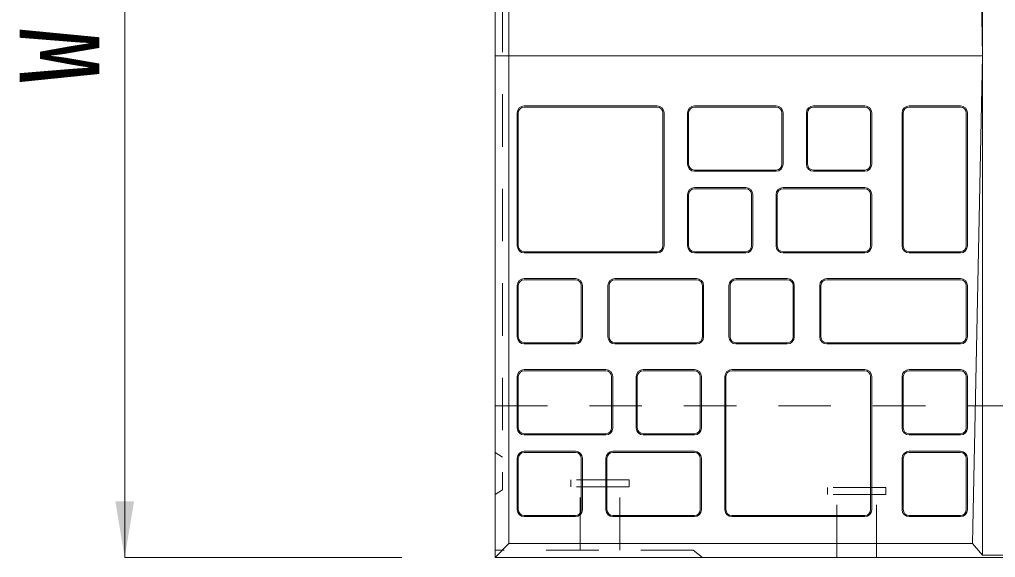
# Model space of a CAD drawing. Units: millimetres, scale not verified. Extents: x 63886 to 97934, y 3628 to 26930.
# Drawn here: x 93961.1 to 94379.4, y 22044.8 to 22275.3 of the extents above; entities that cross this region are included whole.
import ezdxf
from ezdxf.enums import TextEntityAlignment as Align

# ---------------------------------------------------------------- set-up
doc = ezdxf.new("R2010")
doc.units = ezdxf.units.MM
doc.header["$LTSCALE"] = 30
doc.linetypes.add('USER1', pattern=[1.35, 0.75, -0.6])
for name, color, linetype, lineweight in [('インサート', 3, 'USER1', 5), ('受枠', 3, 'USER1', 5), ('寸法線', 7, 'Continuous', 9), ('本体', 2, 'Continuous', 5), ('模様', 3, 'Continuous', 5), ('目地', 132, 'Continuous', 5)]:
    doc.layers.add(name, color=color, linetype=linetype, lineweight=lineweight)
doc.styles.add('ＭＳ ゴシック', font='')
doc.styles.get('ＭＳ ゴシック').set_extended_font_data('MS Gothic')

# ---------------------------------------------------------------- blocks, each defined once
blk = doc.blocks.new('filled_arrow')
at = {"color": 0, "linetype": 'Continuous', "lineweight": -2}
blk.add_solid([(7.5, 1.25), (0, 0), (7.5, -1.25)], dxfattribs=at)

msp = doc.modelspace()

# ---------------------------------------------------------------- linework, layer by layer
at = {"layer": 'インサート'}
for p, q in [((94222.37, 22078), (94197.37, 22078)), ((94197.37, 22075), (94197.37, 22078)), ((94222.37, 22075), (94222.37, 22078)), ((94222.37, 22075), (94197.37, 22075)), ((94201.37, 22048), (94201.37, 22075)), ((94218.37, 22048), (94218.37, 22075)), ((94332.37, 22074.8), (94307.37, 22074.8)), ((94307.37, 22071.8), (94307.37, 22074.8)), ((94332.37, 22071.8), (94332.37, 22074.8)), ((94332.37, 22071.8), (94307.37, 22071.8)), ((94311.37, 22044.8), (94311.37, 22071.8)), ((94328.37, 22044.8), (94328.37, 22071.8)), ((94328.37, 22044.8), (94311.37, 22044.8))]:
    msp.add_line(p, q, dxfattribs=at)
at = {"layer": '受枠', "linetype": 'Continuous', "lineweight": 9}
for p, q in [((94373.87, 22473.8), (94373.87, 22045.8)), ((94373.87, 22045.8), (94953.87, 22045.8))]:
    msp.add_line(p, q, dxfattribs=at)
at = {"layer": '寸法線', "lineweight": 13}
for p in [(94006.14, 22474.8), (94124.87, 22044.8)]:
    msp.add_line(p, (94006.14, 22044.8), dxfattribs=at)
at = {"layer": '本体', "lineweight": 20}
for q in [(94164.87, 22474.8), (95162.87, 22044.8)]:
    msp.add_line((94164.87, 22044.8), q, dxfattribs=at)
at = {"layer": '本体'}
for p, q in [((94170.87, 22468.8), (94170.87, 22259.8)), ((94369.57, 22468.8), (94373.87, 22259.8)), ((94164.87, 22259.8), (94373.87, 22259.8)), ((94170.87, 22259.8), (94170.87, 22050.8)), ((94373.87, 22259.8), (94369.57, 22050.8)), ((94164.87, 22044.8), (94170.87, 22050.8)), ((94170.87, 22050.8), (94369.57, 22050.8)), ((94369.57, 22050.8), (94373.87, 22045.8))]:
    msp.add_line(p, q, dxfattribs=at)
at = {"layer": '本体', "linetype": 'USER1'}
for p, q in [((94164.87, 22109.8), (95162.87, 22109.8)), ((94249.87, 22048), (94164.87, 22048)), ((94249.87, 22048), (94253.87, 22044.8))]:
    msp.add_line(p, q, dxfattribs=at)
at = {"layer": '模様'}
for p, q in [((94234.37, 22238.3), (94177.37, 22238.3)), ((94234.37, 22237.8), (94177.37, 22237.8)), ((94285.37, 22238.3), (94250.37, 22238.3)), ((94285.37, 22237.8), (94250.37, 22237.8)), ((94323.37, 22238.3), (94301.37, 22238.3)), ((94323.37, 22237.8), (94301.37, 22237.8)), ((94364.37, 22238.3), (94342.37, 22238.3)), ((94364.37, 22237.8), (94342.37, 22237.8)), ((94174.37, 22235.3), (94174.37, 22178.3)), ((94174.87, 22235.3), (94174.87, 22178.3)), ((94236.87, 22178.3), (94236.87, 22235.3)), ((94237.37, 22178.3), (94237.37, 22235.3)), ((94247.37, 22235.3), (94247.37, 22213.3)), ((94247.87, 22235.3), (94247.87, 22213.3)), ((94287.87, 22213.3), (94287.87, 22235.3)), ((94288.37, 22213.3), (94288.37, 22235.3)), ((94298.37, 22235.3), (94298.37, 22213.3)), ((94298.87, 22235.3), (94298.87, 22213.3)), ((94325.87, 22213.3), (94325.87, 22235.3)), ((94326.37, 22213.3), (94326.37, 22235.3)), ((94339.37, 22235.3), (94339.37, 22178.3)), ((94339.87, 22235.3), (94339.87, 22178.3)), ((94366.87, 22178.3), (94366.87, 22235.3)), ((94367.37, 22178.3), (94367.37, 22235.3)), ((94250.37, 22210.8), (94285.37, 22210.8)), ((94301.37, 22210.8), (94323.37, 22210.8)), ((94250.37, 22210.3), (94285.37, 22210.3)), ((94301.37, 22210.3), (94323.37, 22210.3)), ((94272.37, 22203.3), (94250.37, 22203.3)), ((94272.37, 22202.8), (94250.37, 22202.8)), ((94323.37, 22203.3), (94288.37, 22203.3)), ((94323.37, 22202.8), (94288.37, 22202.8)), ((94247.37, 22200.3), (94247.37, 22178.3)), ((94247.87, 22200.3), (94247.87, 22178.3)), ((94274.87, 22178.3), (94274.87, 22200.3)), ((94275.37, 22178.3), (94275.37, 22200.3)), ((94285.37, 22200.3), (94285.37, 22178.3)), ((94285.87, 22200.3), (94285.87, 22178.3)), ((94325.87, 22178.3), (94325.87, 22200.3)), ((94326.37, 22178.3), (94326.37, 22200.3)), ((94177.37, 22175.8), (94234.37, 22175.8)), ((94177.37, 22175.3), (94234.37, 22175.3)), ((94250.37, 22175.8), (94272.37, 22175.8)), ((94250.37, 22175.3), (94272.37, 22175.3)), ((94288.37, 22175.8), (94323.37, 22175.8)), ((94288.37, 22175.3), (94323.37, 22175.3)), ((94342.37, 22175.8), (94364.37, 22175.8)), ((94342.37, 22175.3), (94364.37, 22175.3)), ((94174.37, 22161.3), (94174.37, 22139.3)), ((94174.87, 22161.3), (94174.87, 22139.3)), ((94199.37, 22164.3), (94177.37, 22164.3)), ((94199.37, 22163.8), (94177.37, 22163.8)), ((94201.87, 22139.3), (94201.87, 22161.3)), ((94202.37, 22139.3), (94202.37, 22161.3)), ((94213.27, 22161.3), (94213.27, 22139.3)), ((94213.77, 22161.3), (94213.77, 22139.3)), ((94251.27, 22164.3), (94216.27, 22164.3)), ((94251.27, 22163.8), (94216.27, 22163.8)), ((94253.77, 22139.3), (94253.77, 22161.3)), ((94254.27, 22139.3), (94254.27, 22161.3)), ((94265.17, 22161.3), (94265.17, 22139.3)), ((94265.67, 22161.3), (94265.67, 22139.3)), ((94290.17, 22164.3), (94268.17, 22164.3)), ((94290.17, 22163.8), (94268.17, 22163.8)), ((94292.67, 22139.3), (94292.67, 22161.3)), ((94293.17, 22139.3), (94293.17, 22161.3)), ((94304.07, 22161.3), (94304.07, 22139.3)), ((94304.57, 22161.3), (94304.57, 22139.3)), ((94364.37, 22164.3), (94307.07, 22164.3)), ((94364.37, 22163.8), (94307.07, 22163.8)), ((94366.87, 22139.3), (94366.87, 22161.3)), ((94367.37, 22139.3), (94367.37, 22161.3)), ((94177.37, 22136.8), (94199.37, 22136.8)), ((94177.37, 22136.3), (94199.37, 22136.3)), ((94216.27, 22136.8), (94251.27, 22136.8)), ((94216.27, 22136.3), (94251.27, 22136.3)), ((94268.17, 22136.8), (94290.17, 22136.8)), ((94268.17, 22136.3), (94290.17, 22136.3)), ((94307.07, 22136.8), (94364.37, 22136.8)), ((94307.07, 22136.3), (94364.37, 22136.3)), ((94212.37, 22125.3), (94177.37, 22125.3)), ((94212.37, 22124.8), (94177.37, 22124.8)), ((94250.37, 22125.3), (94228.37, 22125.3)), ((94250.37, 22124.8), (94228.37, 22124.8)), ((94323.37, 22125.3), (94266.37, 22125.3)), ((94323.37, 22124.8), (94266.37, 22124.8)), ((94364.37, 22125.3), (94342.37, 22125.3)), ((94364.37, 22124.8), (94342.37, 22124.8)), ((94174.37, 22122.3), (94174.37, 22100.3)), ((94174.87, 22122.3), (94174.87, 22100.3)), ((94214.87, 22100.3), (94214.87, 22122.3)), ((94215.37, 22100.3), (94215.37, 22122.3)), ((94225.37, 22122.3), (94225.37, 22100.3)), ((94225.87, 22122.3), (94225.87, 22100.3)), ((94252.87, 22100.3), (94252.87, 22122.3)), ((94253.37, 22100.3), (94253.37, 22122.3)), ((94263.37, 22122.3), (94263.37, 22065.3)), ((94263.87, 22122.3), (94263.87, 22065.3)), ((94325.87, 22065.3), (94325.87, 22122.3)), ((94326.37, 22065.3), (94326.37, 22122.3)), ((94339.37, 22122.3), (94339.37, 22100.3)), ((94339.87, 22122.3), (94339.87, 22100.3)), ((94366.87, 22100.3), (94366.87, 22122.3)), ((94367.37, 22100.3), (94367.37, 22122.3)), ((94177.37, 22097.8), (94212.37, 22097.8)), ((94228.37, 22097.8), (94250.37, 22097.8)), ((94342.37, 22097.8), (94364.37, 22097.8)), ((94177.37, 22097.3), (94212.37, 22097.3)), ((94228.37, 22097.3), (94250.37, 22097.3)), ((94342.37, 22097.3), (94364.37, 22097.3)), ((94199.37, 22090.3), (94177.37, 22090.3)), ((94199.37, 22089.8), (94177.37, 22089.8)), ((94250.37, 22090.3), (94215.37, 22090.3)), ((94250.37, 22089.8), (94215.37, 22089.8)), ((94364.37, 22090.3), (94342.37, 22090.3)), ((94364.37, 22089.8), (94342.37, 22089.8)), ((94174.37, 22087.3), (94174.37, 22065.3)), ((94174.87, 22087.3), (94174.87, 22065.3)), ((94201.87, 22065.3), (94201.87, 22087.3)), ((94202.37, 22065.3), (94202.37, 22087.3)), ((94212.37, 22087.3), (94212.37, 22065.3)), ((94212.87, 22087.3), (94212.87, 22065.3)), ((94252.87, 22065.3), (94252.87, 22087.3)), ((94253.37, 22065.3), (94253.37, 22087.3)), ((94339.37, 22087.3), (94339.37, 22065.3)), ((94339.87, 22087.3), (94339.87, 22065.3)), ((94366.87, 22065.3), (94366.87, 22087.3)), ((94367.37, 22065.3), (94367.37, 22087.3)), ((94177.37, 22062.8), (94199.37, 22062.8)), ((94177.37, 22062.3), (94199.37, 22062.3)), ((94215.37, 22062.8), (94250.37, 22062.8)), ((94215.37, 22062.3), (94250.37, 22062.3)), ((94266.37, 22062.8), (94323.37, 22062.8)), ((94266.37, 22062.3), (94323.37, 22062.3)), ((94342.37, 22062.8), (94364.37, 22062.8)), ((94342.37, 22062.3), (94364.37, 22062.3))]:
    msp.add_line(p, q, dxfattribs=at)
for centre, radius, start, end in [((94177.37, 22235.3), 3, 90, 180), ((94177.37, 22235.3), 2.5, 90, 180), ((94234.37, 22235.3), 3, 0, 90), ((94234.37, 22235.3), 2.5, 0, 90), ((94250.37, 22235.3), 3, 90, 180), ((94250.37, 22235.3), 2.5, 90, 180), ((94285.37, 22235.3), 3, 0, 90), ((94285.37, 22235.3), 2.5, 0, 90), ((94301.37, 22235.3), 3, 90, 180), ((94301.37, 22235.3), 2.5, 90, 180), ((94323.37, 22235.3), 3, 0, 90), ((94323.37, 22235.3), 2.5, 0, 90), ((94342.37, 22235.3), 3, 90, 180), ((94342.37, 22235.3), 2.5, 90, 180), ((94364.37, 22235.3), 3, 0, 90), ((94364.37, 22235.3), 2.5, 0, 90), ((94250.37, 22213.3), 3, 180, 270), ((94250.37, 22213.3), 2.5, 180, 270), ((94285.37, 22213.3), 3, 270, 0), ((94285.37, 22213.3), 2.5, 270, 0), ((94301.37, 22213.3), 3, 180, 270), ((94301.37, 22213.3), 2.5, 180, 270), ((94323.37, 22213.3), 3, 270, 0), ((94323.37, 22213.3), 2.5, 270, 0), ((94250.37, 22200.3), 3, 90, 180), ((94250.37, 22200.3), 2.5, 90, 180), ((94272.37, 22200.3), 3, 0, 90), ((94272.37, 22200.3), 2.5, 0, 90), ((94288.37, 22200.3), 3, 90, 180), ((94288.37, 22200.3), 2.5, 90, 180), ((94323.37, 22200.3), 3, 0, 90), ((94323.37, 22200.3), 2.5, 0, 90), ((94177.37, 22178.3), 3, 180, 270), ((94177.37, 22178.3), 2.5, 180, 270), ((94234.37, 22178.3), 3, 270, 0), ((94234.37, 22178.3), 2.5, 270, 0), ((94250.37, 22178.3), 3, 180, 270), ((94250.37, 22178.3), 2.5, 180, 270), ((94272.37, 22178.3), 3, 270, 0), ((94272.37, 22178.3), 2.5, 270, 0), ((94288.37, 22178.3), 3, 180, 270), ((94288.37, 22178.3), 2.5, 180, 270), ((94323.37, 22178.3), 3, 270, 0), ((94323.37, 22178.3), 2.5, 270, 0), ((94342.37, 22178.3), 3, 180, 270), ((94342.37, 22178.3), 2.5, 180, 270), ((94364.37, 22178.3), 3, 270, 0), ((94364.37, 22178.3), 2.5, 270, 0), ((94177.37, 22161.3), 3, 90, 180), ((94177.37, 22161.3), 2.5, 90, 180), ((94199.37, 22161.3), 3, 0, 90), ((94199.37, 22161.3), 2.5, 0, 90), ((94216.27, 22161.3), 3, 90, 180), ((94216.27, 22161.3), 2.5, 90, 180), ((94251.27, 22161.3), 3, 0, 90), ((94251.27, 22161.3), 2.5, 0, 90), ((94268.17, 22161.3), 3, 90, 180), ((94268.17, 22161.3), 2.5, 90, 180), ((94290.17, 22161.3), 3, 0, 90), ((94290.17, 22161.3), 2.5, 0, 90), ((94307.07, 22161.3), 3, 90, 180), ((94307.07, 22161.3), 2.5, 90, 180), ((94364.37, 22161.3), 3, 0, 90), ((94364.37, 22161.3), 2.5, 0, 90), ((94177.37, 22139.3), 3, 180, 270), ((94177.37, 22139.3), 2.5, 180, 270), ((94199.37, 22139.3), 3, 270, 0), ((94199.37, 22139.3), 2.5, 270, 0), ((94216.27, 22139.3), 3, 180, 270), ((94216.27, 22139.3), 2.5, 180, 270), ((94251.27, 22139.3), 3, 270, 0), ((94251.27, 22139.3), 2.5, 270, 0), ((94268.17, 22139.3), 3, 180, 270), ((94268.17, 22139.3), 2.5, 180, 270), ((94290.17, 22139.3), 3, 270, 0), ((94290.17, 22139.3), 2.5, 270, 0), ((94307.07, 22139.3), 3, 180, 270), ((94307.07, 22139.3), 2.5, 180, 270), ((94364.37, 22139.3), 3, 270, 0), ((94364.37, 22139.3), 2.5, 270, 0), ((94177.37, 22122.3), 3, 90, 180), ((94177.37, 22122.3), 2.5, 90, 180), ((94212.37, 22122.3), 3, 0, 90), ((94212.37, 22122.3), 2.5, 0, 90), ((94228.37, 22122.3), 3, 90, 180), ((94228.37, 22122.3), 2.5, 90, 180), ((94250.37, 22122.3), 3, 0, 90), ((94250.37, 22122.3), 2.5, 0, 90), ((94266.37, 22122.3), 3, 90, 180), ((94266.37, 22122.3), 2.5, 90, 180), ((94323.37, 22122.3), 3, 0, 90), ((94323.37, 22122.3), 2.5, 0, 90), ((94342.37, 22122.3), 3, 90, 180), ((94342.37, 22122.3), 2.5, 90, 180), ((94364.37, 22122.3), 3, 0, 90), ((94364.37, 22122.3), 2.5, 0, 90), ((94177.37, 22100.3), 3, 180, 270), ((94177.37, 22100.3), 2.5, 180, 270), ((94212.37, 22100.3), 3, 270, 0), ((94212.37, 22100.3), 2.5, 270, 0), ((94228.37, 22100.3), 3, 180, 270), ((94228.37, 22100.3), 2.5, 180, 270), ((94250.37, 22100.3), 3, 270, 0), ((94250.37, 22100.3), 2.5, 270, 0), ((94342.37, 22100.3), 3, 180, 270), ((94342.37, 22100.3), 2.5, 180, 270), ((94364.37, 22100.3), 3, 270, 0), ((94364.37, 22100.3), 2.5, 270, 0), ((94177.37, 22087.3), 3, 90, 180), ((94177.37, 22087.3), 2.5, 90, 180), ((94199.37, 22087.3), 3, 0, 90), ((94199.37, 22087.3), 2.5, 0, 90), ((94215.37, 22087.3), 3, 90, 180), ((94215.37, 22087.3), 2.5, 90, 180), ((94250.37, 22087.3), 3, 0, 90), ((94250.37, 22087.3), 2.5, 0, 90), ((94342.37, 22087.3), 3, 90, 180), ((94342.37, 22087.3), 2.5, 90, 180), ((94364.37, 22087.3), 3, 0, 90), ((94364.37, 22087.3), 2.5, 0, 90), ((94177.37, 22065.3), 3, 180, 270), ((94177.37, 22065.3), 2.5, 180, 270), ((94199.37, 22065.3), 3, 270, 0), ((94199.37, 22065.3), 2.5, 270, 0), ((94215.37, 22065.3), 3, 180, 270), ((94215.37, 22065.3), 2.5, 180, 270), ((94250.37, 22065.3), 3, 270, 0), ((94250.37, 22065.3), 2.5, 270, 0), ((94266.37, 22065.3), 3, 180, 270), ((94266.37, 22065.3), 2.5, 180, 270), ((94323.37, 22065.3), 3, 270, 0), ((94323.37, 22065.3), 2.5, 270, 0), ((94342.37, 22065.3), 3, 180, 270), ((94342.37, 22065.3), 2.5, 180, 270), ((94364.37, 22065.3), 3, 270, 0), ((94364.37, 22065.3), 2.5, 270, 0)]:
    msp.add_arc(centre, radius, start, end, dxfattribs=at)
at = {"layer": '目地', "linetype": 'USER1'}
for p, q in [((94168.07, 22445.8), (94168.07, 22073.81)), ((94164.87, 22089.8), (94168.07, 22087.8)), ((94164.87, 22071.8), (94168.07, 22073.81))]:
    msp.add_line(p, q, dxfattribs=at)

# ---------------------------------------------------------------- block references
at = {"layer": '寸法線', "lineweight": 13, "xscale": 3.2, "yscale": 3.2, "rotation": 90}
msp.add_blockref('filled_arrow', (94006.14, 22044.8), dxfattribs=at)

# ---------------------------------------------------------------- texts
at = {"layer": '寸法線', "style": 'ＭＳ ゴシック'}
msp.add_text('W', height=34.18, rotation=90, dxfattribs=at).set_placement((93978.14, 22259.8), align=Align.MIDDLE_CENTER)

doc.saveas('drawing.dxf')
